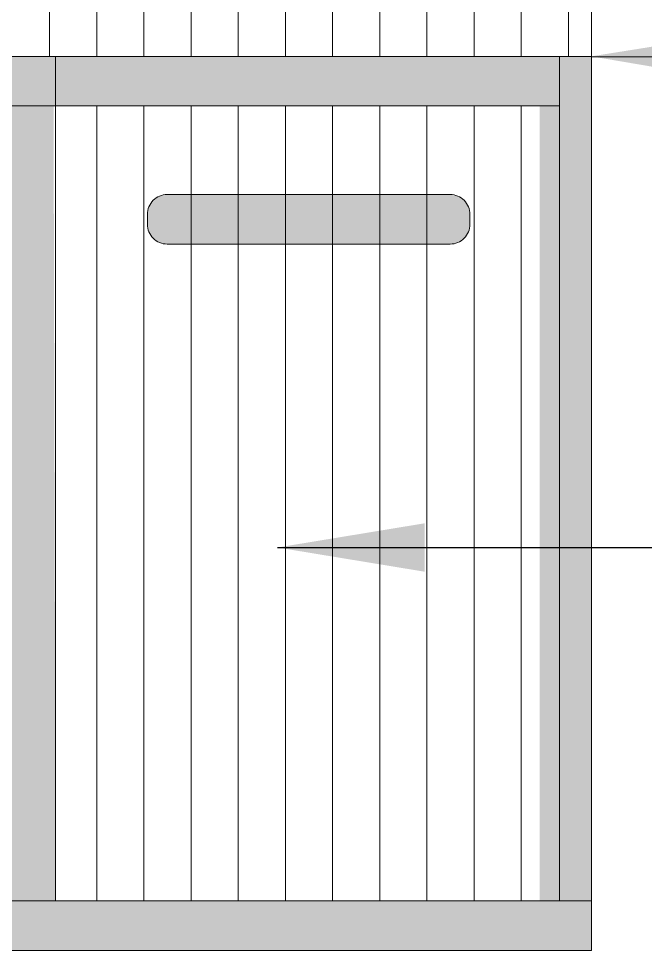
# Model space of a CAD drawing. Header units: inches. Extents: x 213 to 17763, y -4830 to 1802.
# Drawn here: x 7800.16 to 7810.82, y 1070.26 to 1086.08 of the extents above; entities that cross this region are included whole.
import ezdxf

# ---------------------------------------------------------------- set-up
doc = ezdxf.new("R2010")
doc.units = ezdxf.units.IN
doc.header["$MEASUREMENT"] = 0
doc.layers.add('.', color=30, linetype='Continuous')
doc.layers.add('OUTLINE', color=7, linetype='Continuous', lineweight=5)
doc.styles.get("Standard").update_dxf_attribs({"font": 'arial.ttf'})
doc.dimstyles.new('ISO-25', dxfattribs={"dimtxt": 4.5, "dimasz": 2.5, "dimexe": 1.25, "dimexo": 0.625, "dimtad": 1, "dimdec": 0, "dimlunit": 4, "dimtxsty": 'Standard', "dimcen": 2.5, "dimadec": 0, "dimazin": 0, "dimtfac": 1, "dimtdec": 0, "dimtmove": 0, "dimatfit": 3, "dimfxl": 1, "dimarcsym": 0})
pattern_1 = [(90, (3485.415, -17861.0676), (-0.801648912, 2e-16), [])]

# ---------------------------------------------------------------- blocks, each defined once
blk = doc.blocks.new('DEDSDEDE')
at = {"lineweight": 0}
h = blk.add_hatch(color=7, dxfattribs=at)
h.dxf.hatch_style = 1
h.paths.add_polyline_path([(45805.125, 44290.087, 0.414214), (45804.725, 44289.687), (45804.725, 44289.487, 0.414214), (45805.125, 44289.087), (45810.842, 44289.087, 0.414214), (45811.242, 44289.487), (45811.242, 44289.687, 0.414214), (45810.842, 44290.087)])
at = {"lineweight": 0, "elevation": 0}
blk.add_lwpolyline([(45804.725, 44289.487, 0.414214), (45805.125, 44289.087), (45810.842, 44289.087, 0.414214), (45811.242, 44289.487), (45811.242, 44289.687, 0.414214), (45810.842, 44290.087), (45805.125, 44290.087, 0.414214), (45804.725, 44289.687)], format="xyb", close=True, dxfattribs=at)

msp = doc.modelspace()

# ---------------------------------------------------------------- hatches: boundary and pattern name
at = {"layer": '.', "lineweight": 5, "true_color": 0xd5ba98}
h = msp.add_hatch(color=9, dxfattribs=at)
h.dxf.hatch_style = 1
h.paths.add_polyline_path([(7809.901, 1085.439), (7779.901, 1085.439), (7779.901, 1084.598), (7789.01, 1084.598), (7809.358, 1084.598), (7809.901, 1084.598)])
h = msp.add_hatch(color=9, dxfattribs=at)
h.dxf.hatch_style = 1
h.paths.add_polyline_path([(7809.901, 1085.439), (7809.021, 1085.439), (7809.021, 1071.098), (7809.358, 1071.098), (7809.901, 1071.098)])
h.paths.add_polyline_path([(7789.852, 1085.439), (7789.01, 1085.439), (7789.01, 1071.098), (7789.852, 1071.098)])
h = msp.add_hatch(color=9, dxfattribs=at)
h.dxf.hatch_style = 1
h.paths.add_polyline_path([(7800.756, 1085.439), (7799.915, 1085.439), (7799.951, 1071.098), (7800.793, 1071.098)])
h = msp.add_hatch(color=9, dxfattribs=at)
h.dxf.hatch_style = 1
h.paths.add_polyline_path([(7809.901, 1071.098), (7779.901, 1071.098), (7779.901, 1070.256), (7789.01, 1070.256), (7809.358, 1070.256), (7809.901, 1070.256)])
at = {"layer": 'OUTLINE', "lineweight": 5, "true_color": 0xc7c8ca}
h = msp.add_hatch(dxfattribs=at)
h.set_pattern_fill('LINE', color=9, scale=0.252488, angle=90)
h.set_pattern_definition(pattern_1)
h.paths.add_polyline_path([(7779.901, 1093.193), (7809.901, 1093.193), (7809.901, 1085.439), (7779.901, 1085.439)])
at = {"layer": 'OUTLINE', "lineweight": 5, "true_color": 0x967353}
h = msp.add_hatch(dxfattribs=at)
h.set_pattern_fill('LINE', color=35, scale=0.252488, angle=90)
h.set_pattern_definition(pattern_1)
h.paths.add_polyline_path([(7800.793, 1084.598), (7809.241, 1084.598), (7809.06, 1071.098), (7800.793, 1071.098)])

# ---------------------------------------------------------------- linework, layer by layer
at = {"lineweight": 5}
for p, q in [((7809.901, 1070.256), (7809.901, 1094.455)), ((7809.358, 1071.098), (7809.358, 1085.439)), ((7780.743, 1084.598), (7809.358, 1084.598)), ((7779.901, 1071.098), (7809.901, 1071.098)), ((7809.901, 1070.256), (7779.901, 1070.256))]:
    msp.add_line(p, q, dxfattribs=at)
at = {"color": 18, "lineweight": 5, "true_color": 0x000000}
for p, q in [((7809.901, 1085.439), (7779.901, 1085.439)), ((7800.793, 1085.439), (7800.793, 1071.098))]:
    msp.add_line(p, q, dxfattribs=at)

# ---------------------------------------------------------------- block references
at = {"layer": 'OUTLINE', "color": 18, "lineweight": 5, "true_color": 0x000000, "xscale": -0.8416261541954444, "yscale": 0.8416261541954444, "zscale": 0.8416261541954444}
msp.add_blockref('DEDSDEDE', (46358.292, -36192.603, 0), dxfattribs=at)

# ---------------------------------------------------------------- leaders
at = {"lineweight": 5}
for points in [[(7809.901, 1085.439), (7869.811, 1085.133)], [(7804.566, 1077.098), (7869.811, 1077.098)]]:
    msp.add_leader(points, dimstyle='ISO-25', override={"dimgap": 0.625, "dimtad": 0}, dxfattribs=at)

doc.saveas('drawing.dxf')
